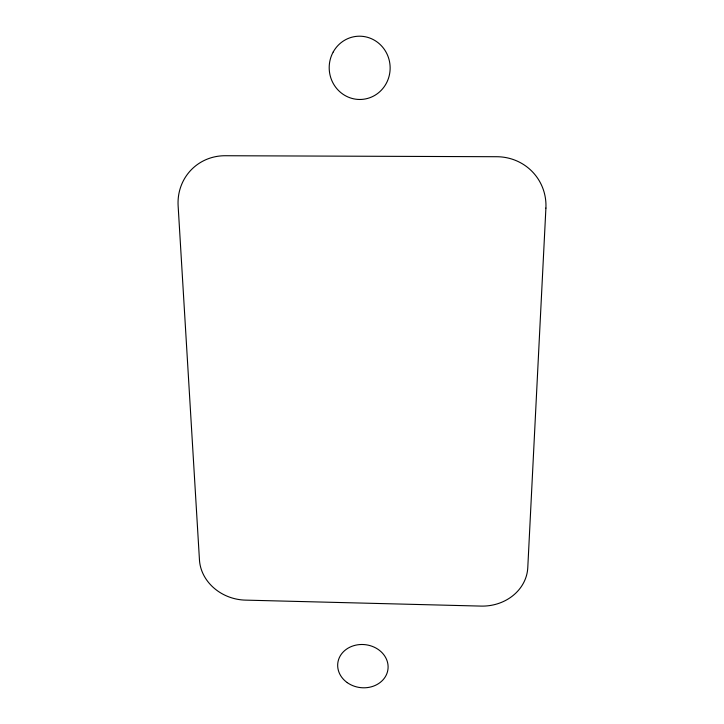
<?xml version="1.0" encoding="UTF-8"?>
<svg xmlns="http://www.w3.org/2000/svg" width="724" height="724" viewBox="0 0 724 724"><rect width="100%" height="100%" fill="white"/><g stroke="black" fill="none" stroke-linecap="round" stroke-linejoin="round"><path stroke-width="1.09" d="M545.905 208.087L527.778 567.679A45.322 40.028 -1 0 1 480.998 606.097L245.391 600.124A44.662 39.232 15.5 0 1 199.462 559.987L178.131 205.842A50.879 48.318 46.3 0 1 225.227 155.732L496.773 156.719A51.341 49.793 -34.7 0 1 545.905 208.087M347.248 682.623A25.268 21.602 6.9 0 0 387.838 670.107A25.268 21.602 6.9 0 0 353.593 645.727A25.268 21.602 6.9 0 0 347.248 682.623M333.212 51.992A31.648 30.471 86.2 0 0 359.792 99.478A31.648 30.471 86.2 0 0 386.001 52.047A31.648 30.471 86.2 0 0 333.212 51.992"/></g></svg>
